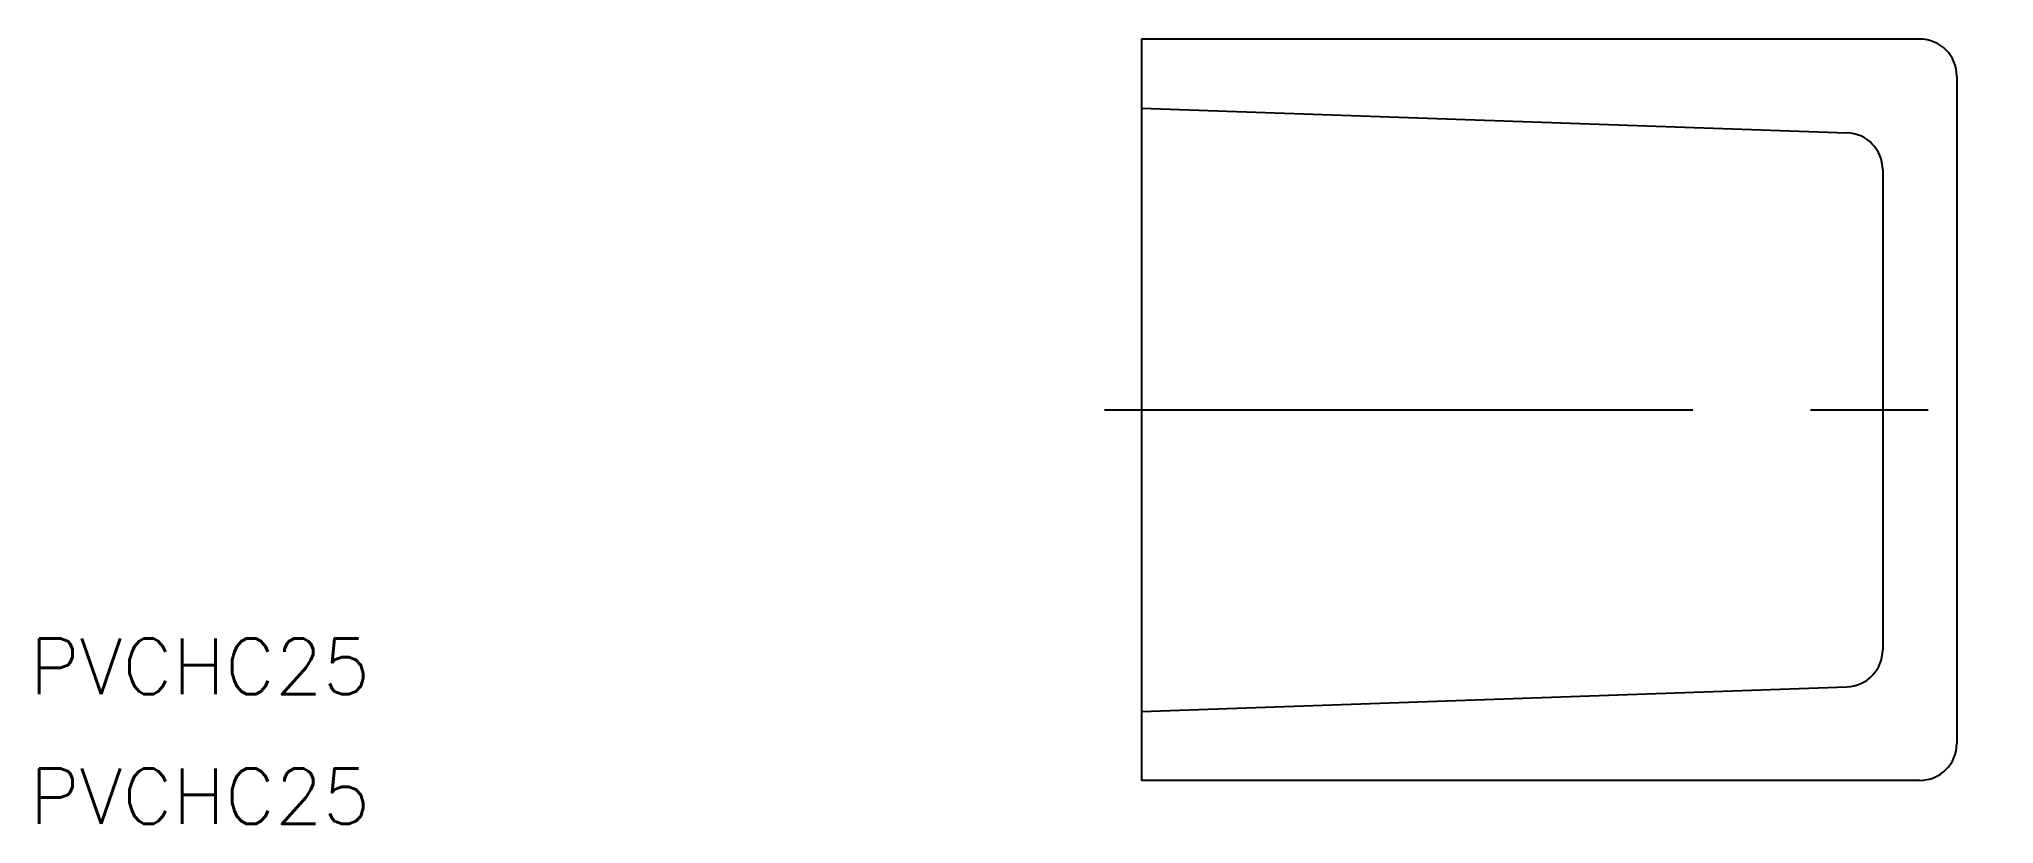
# Model space of a CAD drawing. Extents: x -59 to 46, y -22 to 20.
import ezdxf

# ---------------------------------------------------------------- set-up
doc = ezdxf.new("R2010")
doc.units = 0
doc.linetypes.add('CENTER', pattern=[50.8, 31.75, -6.35, 6.35, -6.35])
doc.layers.get('0').update_dxf_attribs({"linetype": 'CONTINUOUS'})
doc.layers.add('CENTER', color=1, linetype='CENTER')
doc.styles.get("Standard").update_dxf_attribs({"font": 'txt.shx', "height": 3, "bigfont": 'bigfont.shx'})

msp = doc.modelspace()

# ---------------------------------------------------------------- linework, layer by layer
at = {"color": 7, "linetype": 'CONTINUOUS'}
for p, q in [((42, 20), (0, 20)), ((0, 20), (0, -20)), ((44, 18), (44, -18)), ((0, 16.28), (38.07, 14.95)), ((40, 12.95), (40, -12.95)), ((0, -16.28), (38.07, -14.95)), ((42, -20), (0, -20))]:
    msp.add_line(p, q, dxfattribs=at)
for centre, start, end in [((42, 18), 0, 90), ((38, 12.95), 360, 88), ((38, -12.95), 272, 360), ((42, -18), 270, 0)]:
    msp.add_arc(centre, 2, start, end, dxfattribs=at)
at = {"layer": 'CENTER', "color": 1, "linetype": 'CENTER'}
msp.add_line((-2, 0), (46, 0), dxfattribs=at)

# ---------------------------------------------------------------- texts
at = {"color": 7, "linetype": 'CONTINUOUS'}
for p in [(-60, -15.35), (-60, -22.35)]:
    msp.add_text('PVCHC25', height=3, dxfattribs=at).set_placement(p)

doc.saveas('drawing.dxf')
